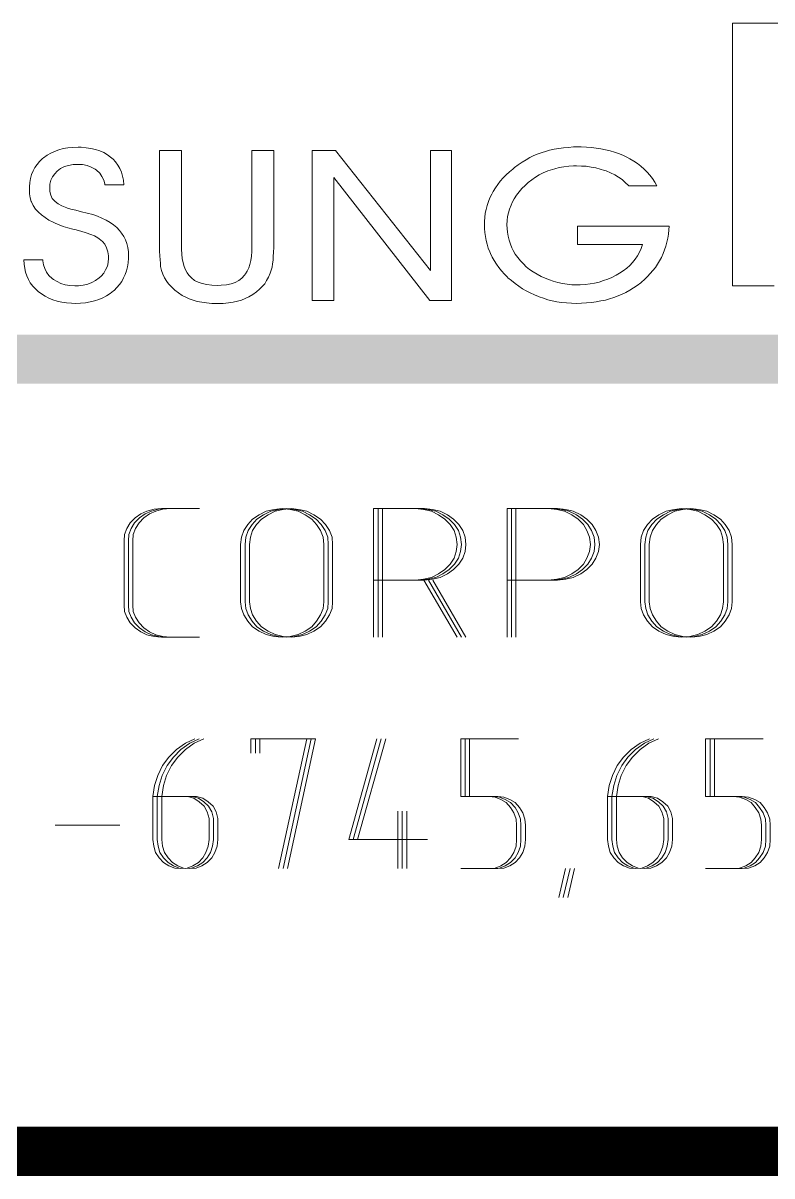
# Model space of a CAD drawing. Header units: millimetres. Extents: x 83956 to 461956, y 36707 to 125807.
# Drawn here: x 141556 to 142700, y 45388 to 47150 of the extents above; entities that cross this region are included whole.
import ezdxf

# ---------------------------------------------------------------- set-up
doc = ezdxf.new("R2010")
doc.units = ezdxf.units.MM
doc.header["$LTSCALE"] = 100
doc.header["$MEASUREMENT"] = 0
doc.layers.add('FORM', color=8, linetype='CONTINUOUS')

# ---------------------------------------------------------------- blocks, each defined once
blk = doc.blocks.new('PMC-mark')
at = {"layer": 'FORM', "lineweight": 0}
for p, q in [((5895.5, 2299.7), (5765.5, 2299.7)), ((5765.5, 2299.7), (5765.5, 1764.2)), ((5765.5, 1764.2), (5850, 1764.2)), ((4548.2, 1291.3), (4559.9, 1299.4)), ((4557.2, 1291.3), (4568.9, 1299.4)), ((4559.9, 1299.4), (4572.5, 1304.8)), ((4566.2, 1291.3), (4577.9, 1299.4)), ((4568.9, 1299.4), (4581.5, 1304.8)), ((4572.5, 1304.8), (4586.9, 1309.3)), ((4577.9, 1299.4), (4590.5, 1304.8)), ((4581.5, 1304.8), (4595.9, 1309.3)), ((4586.9, 1309.3), (4602.2, 1310.2)), ((4590.5, 1304.8), (4604.9, 1309.3)), ((4595.9, 1309.3), (4611.2, 1310.2)), ((4661.6, 1310.2), (4602.2, 1310.2)), ((4604.9, 1309.3), (4620.2, 1310.2)), ((4670.6, 1310.2), (4611.2, 1310.2)), ((4679.6, 1310.2), (4620.2, 1310.2)), ((4787.6, 1288.6), (4801.1, 1297.6)), ((4796.6, 1288.6), (4810.1, 1297.6)), ((4801.1, 1297.6), (4815.5, 1304.8)), ((4805.6, 1288.6), (4819.1, 1297.6)), ((4810.1, 1297.6), (4824.5, 1304.8)), ((4815.5, 1304.8), (4831.7, 1308.4)), ((4819.1, 1297.6), (4833.5, 1304.8)), ((4824.5, 1304.8), (4840.7, 1308.4)), ((4831.7, 1308.4), (4847.9, 1310.2)), ((4833.5, 1304.8), (4849.7, 1308.4)), ((4840.7, 1308.4), (4856.9, 1310.2)), ((4847.9, 1310.2), (4864.1, 1308.4)), ((4849.7, 1308.4), (4865.9, 1310.2)), ((4856.9, 1310.2), (4873.1, 1308.4)), ((4864.1, 1308.4), (4880.3, 1304.8)), ((4865.9, 1310.2), (4882.1, 1308.4)), ((4873.1, 1308.4), (4889.3, 1304.8)), ((4880.3, 1304.8), (4894.7, 1297.6)), ((4882.1, 1308.4), (4898.3, 1304.8)), ((4889.3, 1304.8), (4903.7, 1297.6)), ((4894.7, 1297.6), (4908.2, 1288.6)), ((4898.3, 1304.8), (4912.7, 1297.6)), ((4903.7, 1297.6), (4917.2, 1288.6)), ((4912.7, 1297.6), (4926.2, 1288.6)), ((5119.7, 1310.2), (5034.2, 1310.2)), ((5034.2, 1310.2), (5034.2, 1048.3)), ((5128.7, 1310.2), (5043.2, 1310.2)), ((5043.2, 1310.2), (5043.2, 1048.3)), ((5137.7, 1310.2), (5052.2, 1310.2)), ((5052.2, 1310.2), (5052.2, 1048.3)), ((5119.7, 1310.2), (5135.9, 1308.4)), ((5128.7, 1310.2), (5144.9, 1308.4)), ((5135.9, 1308.4), (5152.1, 1304.8)), ((5137.7, 1310.2), (5153.9, 1308.4)), ((5144.9, 1308.4), (5161.1, 1304.8)), ((5152.1, 1304.8), (5166.5, 1297.6)), ((5153.9, 1308.4), (5170.1, 1304.8)), ((5161.1, 1304.8), (5175.5, 1297.6)), ((5166.5, 1297.6), (5179.1, 1288.6)), ((5170.1, 1304.8), (5184.5, 1297.6)), ((5175.5, 1297.6), (5188.1, 1288.6)), ((5184.5, 1297.6), (5197.1, 1288.6)), ((5390.6, 1310.2), (5306, 1310.2)), ((5306, 1310.2), (5306, 1048.3)), ((5399.6, 1310.2), (5315, 1310.2)), ((5315, 1310.2), (5315, 1048.3)), ((5408.6, 1310.2), (5324, 1310.2)), ((5324, 1310.2), (5324, 1048.3)), ((5390.6, 1310.2), (5407.7, 1308.4)), ((5399.6, 1310.2), (5416.7, 1308.4)), ((5407.7, 1308.4), (5423, 1304.8)), ((5408.6, 1310.2), (5425.7, 1308.4)), ((5416.7, 1308.4), (5432, 1304.8)), ((5423, 1304.8), (5438.3, 1297.6)), ((5425.7, 1308.4), (5441, 1304.8)), ((5432, 1304.8), (5447.3, 1297.6)), ((5438.3, 1297.6), (5450.9, 1288.6)), ((5441, 1304.8), (5456.3, 1297.6)), ((5447.3, 1297.6), (5459.9, 1288.6)), ((5456.3, 1297.6), (5468.9, 1288.6)), ((5602.1, 1288.6), (5615.6, 1297.6)), ((5611.1, 1288.6), (5624.6, 1297.6)), ((5615.6, 1297.6), (5630, 1304.8)), ((5620.1, 1288.6), (5633.6, 1297.6)), ((5624.6, 1297.6), (5639, 1304.8)), ((5630, 1304.8), (5646.2, 1308.4)), ((5633.6, 1297.6), (5648, 1304.8)), ((5639, 1304.8), (5655.2, 1308.4)), ((5646.2, 1308.4), (5662.4, 1310.2)), ((5648, 1304.8), (5664.2, 1308.4)), ((5655.2, 1308.4), (5671.4, 1310.2)), ((5662.4, 1310.2), (5678.6, 1308.4)), ((5664.2, 1308.4), (5680.4, 1310.2)), ((5671.4, 1310.2), (5687.6, 1308.4)), ((5678.6, 1308.4), (5694.8, 1304.8)), ((5680.4, 1310.2), (5696.6, 1308.4)), ((5687.6, 1308.4), (5703.8, 1304.8)), ((5694.8, 1304.8), (5709.2, 1297.6)), ((5696.6, 1308.4), (5712.8, 1304.8)), ((5703.8, 1304.8), (5718.2, 1297.6)), ((5709.2, 1297.6), (5722.7, 1288.6)), ((5712.8, 1304.8), (5727.2, 1297.6)), ((5718.2, 1297.6), (5731.7, 1288.6)), ((5727.2, 1297.6), (5740.7, 1288.6)), ((4526.6, 1257.1), (4531.1, 1269.7)), ((4531.1, 1269.7), (4538.3, 1281.4)), ((4535.6, 1257.1), (4540.1, 1269.7)), ((4538.3, 1281.4), (4548.2, 1291.3)), ((4540.1, 1269.7), (4547.3, 1281.4)), ((4544.6, 1257.1), (4549.1, 1269.7)), ((4547.3, 1281.4), (4557.2, 1291.3)), ((4549.1, 1269.7), (4556.3, 1281.4)), ((4556.3, 1281.4), (4566.2, 1291.3)), ((4769.6, 1265.2), (4777.7, 1277.8)), ((4777.7, 1277.8), (4787.6, 1288.6)), ((4778.6, 1265.2), (4786.7, 1277.8)), ((4786.7, 1277.8), (4796.6, 1288.6)), ((4787.6, 1265.2), (4795.7, 1277.8)), ((4795.7, 1277.8), (4805.6, 1288.6)), ((4908.2, 1288.6), (4918.1, 1277.8)), ((4917.2, 1288.6), (4927.1, 1277.8)), ((4918.1, 1277.8), (4926.2, 1265.2)), ((4926.2, 1288.6), (4936.1, 1277.8)), ((4927.1, 1277.8), (4935.2, 1265.2)), ((4936.1, 1277.8), (4944.2, 1265.2)), ((5179.1, 1288.6), (5189.9, 1277.8)), ((5188.1, 1288.6), (5198.9, 1277.8)), ((5189.9, 1277.8), (5198, 1265.2)), ((5197.1, 1288.6), (5207.9, 1277.8)), ((5198.9, 1277.8), (5207, 1265.2)), ((5207.9, 1277.8), (5216, 1265.2)), ((5450.9, 1288.6), (5461.7, 1277.8)), ((5459.9, 1288.6), (5470.7, 1277.8)), ((5461.7, 1277.8), (5468.9, 1265.2)), ((5468.9, 1288.6), (5479.7, 1277.8)), ((5470.7, 1277.8), (5477.9, 1265.2)), ((5479.7, 1277.8), (5486.9, 1265.2)), ((5584.1, 1265.2), (5592.2, 1277.8)), ((5592.2, 1277.8), (5602.1, 1288.6)), ((5593.1, 1265.2), (5601.2, 1277.8)), ((5601.2, 1277.8), (5611.1, 1288.6)), ((5602.1, 1265.2), (5610.2, 1277.8)), ((5610.2, 1277.8), (5620.1, 1288.6)), ((5722.7, 1288.6), (5732.6, 1277.8)), ((5731.7, 1288.6), (5741.6, 1277.8)), ((5732.6, 1277.8), (5740.7, 1265.2)), ((5740.7, 1288.6), (5750.6, 1277.8)), ((5741.6, 1277.8), (5749.7, 1265.2)), ((5750.6, 1277.8), (5758.7, 1265.2)), ((4525.7, 1244.5), (4526.6, 1257.1)), ((4534.7, 1244.5), (4535.6, 1257.1)), ((4543.7, 1244.5), (4544.6, 1257.1)), ((4763.3, 1237.3), (4765.1, 1251.7)), ((4765.1, 1251.7), (4769.6, 1265.2)), ((4772.3, 1237.3), (4774.1, 1251.7)), ((4774.1, 1251.7), (4778.6, 1265.2)), ((4781.3, 1237.3), (4783.1, 1251.7)), ((4783.1, 1251.7), (4787.6, 1265.2)), ((4926.2, 1265.2), (4931.6, 1251.7)), ((4931.6, 1251.7), (4932.5, 1237.3)), ((4935.2, 1265.2), (4940.6, 1251.7)), ((4940.6, 1251.7), (4941.5, 1237.3)), ((4944.2, 1265.2), (4949.6, 1251.7)), ((4949.6, 1251.7), (4950.5, 1237.3)), ((5198, 1265.2), (5202.5, 1251.7)), ((5202.5, 1251.7), (5204.3, 1237.3)), ((5207, 1265.2), (5211.5, 1251.7)), ((5211.5, 1251.7), (5213.3, 1237.3)), ((5216, 1265.2), (5220.5, 1251.7)), ((5220.5, 1251.7), (5222.3, 1237.3)), ((5468.9, 1265.2), (5474.3, 1251.7)), ((5474.3, 1251.7), (5476.1, 1237.3)), ((5477.9, 1265.2), (5483.3, 1251.7)), ((5483.3, 1251.7), (5485.1, 1237.3)), ((5486.9, 1265.2), (5492.3, 1251.7)), ((5492.3, 1251.7), (5494.1, 1237.3)), ((5577.8, 1237.3), (5579.6, 1251.7)), ((5579.6, 1251.7), (5584.1, 1265.2)), ((5586.8, 1237.3), (5588.6, 1251.7)), ((5588.6, 1251.7), (5593.1, 1265.2)), ((5595.8, 1237.3), (5597.6, 1251.7)), ((5597.6, 1251.7), (5602.1, 1265.2)), ((5740.7, 1265.2), (5745.2, 1251.7)), ((5745.2, 1251.7), (5747, 1237.3)), ((5749.7, 1265.2), (5754.2, 1251.7)), ((5754.2, 1251.7), (5756, 1237.3)), ((5758.7, 1265.2), (5763.2, 1251.7)), ((5763.2, 1251.7), (5765, 1237.3)), ((4525.7, 1244.5), (4525.7, 1113.1)), ((4534.7, 1244.5), (4534.7, 1113.1)), ((4543.7, 1244.5), (4543.7, 1113.1)), ((4763.3, 1237.3), (4763.3, 1120.3)), ((4772.3, 1237.3), (4772.3, 1120.3)), ((4781.3, 1237.3), (4781.3, 1120.3)), ((4932.5, 1120.3), (4932.5, 1237.3)), ((4941.5, 1120.3), (4941.5, 1237.3)), ((4950.5, 1120.3), (4950.5, 1237.3)), ((5202.5, 1222.9), (5198, 1209.4)), ((5204.3, 1237.3), (5202.5, 1222.9)), ((5211.5, 1222.9), (5207, 1209.4)), ((5213.3, 1237.3), (5211.5, 1222.9)), ((5220.5, 1222.9), (5216, 1209.4)), ((5222.3, 1237.3), (5220.5, 1222.9)), ((5474.3, 1222.9), (5468.9, 1209.4)), ((5476.1, 1237.3), (5474.3, 1222.9)), ((5483.3, 1222.9), (5477.9, 1209.4)), ((5485.1, 1237.3), (5483.3, 1222.9)), ((5492.3, 1222.9), (5486.9, 1209.4)), ((5494.1, 1237.3), (5492.3, 1222.9)), ((5577.8, 1237.3), (5577.8, 1120.3)), ((5586.8, 1237.3), (5586.8, 1120.3)), ((5595.8, 1237.3), (5595.8, 1120.3)), ((5747, 1120.3), (5747, 1237.3)), ((5756, 1120.3), (5756, 1237.3)), ((5765, 1120.3), (5765, 1237.3)), ((5198, 1209.4), (5189.9, 1196.8)), ((5207, 1209.4), (5198.9, 1196.8)), ((5216, 1209.4), (5207.9, 1196.8)), ((5468.9, 1209.4), (5461.7, 1196.8)), ((5477.9, 1209.4), (5470.7, 1196.8)), ((5486.9, 1209.4), (5479.7, 1196.8)), ((5166.5, 1177), (5152.1, 1169.8)), ((5175.5, 1177), (5161.1, 1169.8)), ((5179.1, 1186), (5166.5, 1177)), ((5184.5, 1177), (5170.1, 1169.8)), ((5188.1, 1186), (5175.5, 1177)), ((5189.9, 1196.8), (5179.1, 1186)), ((5197.1, 1186), (5184.5, 1177)), ((5198.9, 1196.8), (5188.1, 1186)), ((5207.9, 1196.8), (5197.1, 1186)), ((5438.3, 1177), (5423, 1169.8)), ((5447.3, 1177), (5432, 1169.8)), ((5450.9, 1186), (5438.3, 1177)), ((5456.3, 1177), (5441, 1169.8)), ((5459.9, 1186), (5447.3, 1177)), ((5461.7, 1196.8), (5450.9, 1186)), ((5468.9, 1186), (5456.3, 1177)), ((5470.7, 1196.8), (5459.9, 1186)), ((5479.7, 1196.8), (5468.9, 1186)), ((5034.2, 1164.4), (5119.7, 1164.4)), ((5043.2, 1164.4), (5128.7, 1164.4)), ((5052.2, 1164.4), (5137.7, 1164.4)), ((5119.7, 1164.4), (5135.9, 1166.2)), ((5128.7, 1164.4), (5144.9, 1166.2)), ((5152.1, 1169.8), (5135.9, 1166.2)), ((5204.3, 1048.3), (5136.8, 1164.4)), ((5137.7, 1164.4), (5153.9, 1166.2)), ((5161.1, 1169.8), (5144.9, 1166.2)), ((5213.3, 1048.3), (5145.8, 1164.4)), ((5170.1, 1169.8), (5153.9, 1166.2)), ((5222.3, 1048.3), (5154.8, 1164.4)), ((5306, 1164.4), (5390.6, 1164.4)), ((5315, 1164.4), (5399.6, 1164.4)), ((5324, 1164.4), (5408.6, 1164.4)), ((5390.6, 1164.4), (5407.7, 1166.2)), ((5399.6, 1164.4), (5416.7, 1166.2)), ((5423, 1169.8), (5407.7, 1166.2)), ((5408.6, 1164.4), (5425.7, 1166.2)), ((5432, 1169.8), (5416.7, 1166.2)), ((5441, 1169.8), (5425.7, 1166.2)), ((4526.6, 1100.5), (4525.7, 1113.1)), ((4535.6, 1100.5), (4534.7, 1113.1)), ((4544.6, 1100.5), (4543.7, 1113.1)), ((4765.1, 1106.8), (4763.3, 1120.3)), ((4769.6, 1093.3), (4765.1, 1106.8)), ((4774.1, 1106.8), (4772.3, 1120.3)), ((4778.6, 1093.3), (4774.1, 1106.8)), ((4783.1, 1106.8), (4781.3, 1120.3)), ((4787.6, 1093.3), (4783.1, 1106.8)), ((4931.6, 1106.8), (4926.2, 1093.3)), ((4932.5, 1120.3), (4931.6, 1106.8)), ((4940.6, 1106.8), (4935.2, 1093.3)), ((4941.5, 1120.3), (4940.6, 1106.8)), ((4949.6, 1106.8), (4944.2, 1093.3)), ((4950.5, 1120.3), (4949.6, 1106.8)), ((5579.6, 1106.8), (5577.8, 1120.3)), ((5584.1, 1093.3), (5579.6, 1106.8)), ((5588.6, 1106.8), (5586.8, 1120.3)), ((5593.1, 1093.3), (5588.6, 1106.8)), ((5597.6, 1106.8), (5595.8, 1120.3)), ((5602.1, 1093.3), (5597.6, 1106.8)), ((5745.2, 1106.8), (5740.7, 1093.3)), ((5747, 1120.3), (5745.2, 1106.8)), ((5754.2, 1106.8), (5749.7, 1093.3)), ((5756, 1120.3), (5754.2, 1106.8)), ((5763.2, 1106.8), (5758.7, 1093.3)), ((5765, 1120.3), (5763.2, 1106.8)), ((4531.1, 1088.8), (4526.6, 1100.5)), ((4538.3, 1077.1), (4531.1, 1088.8)), ((4540.1, 1088.8), (4535.6, 1100.5)), ((4547.3, 1077.1), (4540.1, 1088.8)), ((4549.1, 1088.8), (4544.6, 1100.5)), ((4556.3, 1077.1), (4549.1, 1088.8)), ((4777.7, 1080.7), (4769.6, 1093.3)), ((4786.7, 1080.7), (4778.6, 1093.3)), ((4795.7, 1080.7), (4787.6, 1093.3)), ((4926.2, 1093.3), (4918.1, 1080.7)), ((4935.2, 1093.3), (4927.1, 1080.7)), ((4944.2, 1093.3), (4936.1, 1080.7)), ((5592.2, 1080.7), (5584.1, 1093.3)), ((5601.2, 1080.7), (5593.1, 1093.3)), ((5610.2, 1080.7), (5602.1, 1093.3)), ((5740.7, 1093.3), (5732.6, 1080.7)), ((5749.7, 1093.3), (5741.6, 1080.7)), ((5758.7, 1093.3), (5750.6, 1080.7)), ((4548.2, 1067.2), (4538.3, 1077.1)), ((4557.2, 1067.2), (4547.3, 1077.1)), ((4559.9, 1059.1), (4548.2, 1067.2)), ((4566.2, 1067.2), (4556.3, 1077.1)), ((4568.9, 1059.1), (4557.2, 1067.2)), ((4572.5, 1052.8), (4559.9, 1059.1)), ((4577.9, 1059.1), (4566.2, 1067.2)), ((4581.5, 1052.8), (4568.9, 1059.1)), ((4590.5, 1052.8), (4577.9, 1059.1)), ((4787.6, 1069), (4777.7, 1080.7)), ((4796.6, 1069), (4786.7, 1080.7)), ((4801.1, 1060), (4787.6, 1069)), ((4805.6, 1069), (4795.7, 1080.7)), ((4810.1, 1060), (4796.6, 1069)), ((4815.5, 1053.7), (4801.1, 1060)), ((4819.1, 1060), (4805.6, 1069)), ((4824.5, 1053.7), (4810.1, 1060)), ((4833.5, 1053.7), (4819.1, 1060)), ((4894.7, 1060), (4880.3, 1053.7)), ((4903.7, 1060), (4889.3, 1053.7)), ((4908.2, 1069), (4894.7, 1060)), ((4912.7, 1060), (4898.3, 1053.7)), ((4917.2, 1069), (4903.7, 1060)), ((4918.1, 1080.7), (4908.2, 1069)), ((4926.2, 1069), (4912.7, 1060)), ((4927.1, 1080.7), (4917.2, 1069)), ((4936.1, 1080.7), (4926.2, 1069)), ((5602.1, 1069), (5592.2, 1080.7)), ((5611.1, 1069), (5601.2, 1080.7)), ((5615.6, 1060), (5602.1, 1069)), ((5620.1, 1069), (5610.2, 1080.7)), ((5624.6, 1060), (5611.1, 1069)), ((5630, 1053.7), (5615.6, 1060)), ((5633.6, 1060), (5620.1, 1069)), ((5639, 1053.7), (5624.6, 1060)), ((5648, 1053.7), (5633.6, 1060)), ((5709.2, 1060), (5694.8, 1053.7)), ((5718.2, 1060), (5703.8, 1053.7)), ((5722.7, 1069), (5709.2, 1060)), ((5727.2, 1060), (5712.8, 1053.7)), ((5731.7, 1069), (5718.2, 1060)), ((5732.6, 1080.7), (5722.7, 1069)), ((5740.7, 1069), (5727.2, 1060)), ((5741.6, 1080.7), (5731.7, 1069)), ((5750.6, 1080.7), (5740.7, 1069)), ((4586.9, 1049.2), (4572.5, 1052.8)), ((4595.9, 1049.2), (4581.5, 1052.8)), ((4586.9, 1049.2), (4602.2, 1048.3)), ((4604.9, 1049.2), (4590.5, 1052.8)), ((4595.9, 1049.2), (4611.2, 1048.3)), ((4602.2, 1048.3), (4661.6, 1048.3)), ((4604.9, 1049.2), (4620.2, 1048.3)), ((4611.2, 1048.3), (4670.6, 1048.3)), ((4620.2, 1048.3), (4679.6, 1048.3)), ((4831.7, 1049.2), (4815.5, 1053.7)), ((4840.7, 1049.2), (4824.5, 1053.7)), ((4847.9, 1048.3), (4831.7, 1049.2)), ((4849.7, 1049.2), (4833.5, 1053.7)), ((4856.9, 1048.3), (4840.7, 1049.2)), ((4864.1, 1049.2), (4847.9, 1048.3)), ((4865.9, 1048.3), (4849.7, 1049.2)), ((4873.1, 1049.2), (4856.9, 1048.3)), ((4880.3, 1053.7), (4864.1, 1049.2)), ((4882.1, 1049.2), (4865.9, 1048.3)), ((4889.3, 1053.7), (4873.1, 1049.2)), ((4898.3, 1053.7), (4882.1, 1049.2)), ((5646.2, 1049.2), (5630, 1053.7)), ((5655.2, 1049.2), (5639, 1053.7)), ((5662.4, 1048.3), (5646.2, 1049.2)), ((5664.2, 1049.2), (5648, 1053.7)), ((5671.4, 1048.3), (5655.2, 1049.2)), ((5678.6, 1049.2), (5662.4, 1048.3)), ((5680.4, 1048.3), (5664.2, 1049.2)), ((5687.6, 1049.2), (5671.4, 1048.3)), ((5694.8, 1053.7), (5678.6, 1049.2)), ((5696.6, 1049.2), (5680.4, 1048.3)), ((5703.8, 1053.7), (5687.6, 1049.2)), ((5712.8, 1053.7), (5696.6, 1049.2)), ((4632.5, 819.1), (4650.7, 831.8)), ((4641.6, 819.1), (4659.8, 831.8)), ((4650.7, 831.8), (4669.8, 840.9)), ((4650.7, 819.1), (4668.9, 831.8)), ((4659.8, 831.8), (4678.9, 840.9)), ((4668.9, 831.8), (4688, 840.9)), ((4784.3, 840.9), (4898, 840.9)), ((4784.3, 811.8), (4784.3, 840.9)), ((4793.4, 840.9), (4907, 840.9)), ((4793.4, 811.8), (4793.4, 840.9)), ((4802.5, 840.9), (4916.1, 840.9)), ((4802.5, 811.8), (4802.5, 840.9)), ((4898, 840.9), (4840.7, 576.4)), ((4907, 840.9), (4849.8, 576.4)), ((4916.1, 840.9), (4858.9, 576.4)), ((4983.4, 635.5), (5040.7, 840.9)), ((4992.5, 635.5), (5049.8, 840.9)), ((5001.6, 635.5), (5058.9, 840.9)), ((5311.6, 840.9), (5211.6, 840.9)), ((5211.6, 840.9), (5211.6, 723.6)), ((5320.6, 840.9), (5220.7, 840.9)), ((5220.7, 840.9), (5220.7, 723.6)), ((5329.7, 840.9), (5229.7, 840.9)), ((5229.7, 840.9), (5229.7, 723.6)), ((5558.8, 819.1), (5577, 831.8)), ((5567.9, 819.1), (5586.1, 831.8)), ((5577, 831.8), (5596.1, 840.9)), ((5577, 819.1), (5595.2, 831.8)), ((5586.1, 831.8), (5605.2, 840.9)), ((5595.2, 831.8), (5614.3, 840.9)), ((5809.7, 840.9), (5710.6, 840.9)), ((5710.6, 840.9), (5710.6, 723.6)), ((5818.8, 840.9), (5719.7, 840.9)), ((5719.7, 840.9), (5719.7, 723.6)), ((5827.9, 840.9), (5728.8, 840.9)), ((5728.8, 840.9), (5728.8, 723.6)), ((4604.4, 786.4), (4617.1, 803.6)), ((4613.4, 786.4), (4626.2, 803.6)), ((4617.1, 803.6), (4632.5, 819.1)), ((4622.5, 786.4), (4635.3, 803.6)), ((4626.2, 803.6), (4641.6, 819.1)), ((4635.3, 803.6), (4650.7, 819.1)), ((5530.6, 786.4), (5543.3, 803.6)), ((5539.7, 786.4), (5552.4, 803.6)), ((5543.3, 803.6), (5558.8, 819.1)), ((5548.8, 786.4), (5561.5, 803.6)), ((5552.4, 803.6), (5567.9, 819.1)), ((5561.5, 803.6), (5577, 819.1)), ((4594.4, 766.4), (4604.4, 786.4)), ((4603.4, 766.4), (4613.4, 786.4)), ((4612.5, 766.4), (4622.5, 786.4)), ((5520.6, 766.4), (5530.6, 786.4)), ((5529.7, 766.4), (5539.7, 786.4)), ((5538.8, 766.4), (5548.8, 786.4)), ((4588, 745.5), (4594.4, 766.4)), ((4597.1, 745.5), (4603.4, 766.4)), ((4606.2, 745.5), (4612.5, 766.4)), ((5514.3, 745.5), (5520.6, 766.4)), ((5523.4, 745.5), (5529.7, 766.4)), ((5532.4, 745.5), (5538.8, 766.4)), ((4584.4, 723.6), (4588, 745.5)), ((4593.4, 723.6), (4597.1, 745.5)), ((4602.5, 723.6), (4606.2, 745.5)), ((5510.6, 723.6), (5514.3, 745.5)), ((5519.7, 723.6), (5523.4, 745.5)), ((5528.8, 723.6), (5532.4, 745.5)), ((4584.4, 723.6), (4641.6, 723.6)), ((4584.4, 635.5), (4584.4, 723.6)), ((4593.4, 723.6), (4650.7, 723.6)), ((4593.4, 635.5), (4593.4, 723.6)), ((4602.5, 723.6), (4659.8, 723.6)), ((4602.5, 635.5), (4602.5, 723.6)), ((4641.6, 723.6), (4655.3, 723.6)), ((4650.7, 723.6), (4664.3, 723.6)), ((4655.3, 723.6), (4668, 720)), ((4659.8, 723.6), (4673.4, 723.6)), ((4664.3, 723.6), (4677.1, 720)), ((4668, 720), (4678.9, 712.7)), ((4673.4, 723.6), (4686.2, 720)), ((4677.1, 720), (4688, 712.7)), ((4678.9, 712.7), (4688.9, 703.6)), ((4686.2, 720), (4697.1, 712.7)), ((4688, 712.7), (4698, 703.6)), ((4697.1, 712.7), (4707.1, 703.6)), ((5211.6, 723.6), (5268.8, 723.6)), ((5220.7, 723.6), (5277.9, 723.6)), ((5229.7, 723.6), (5287, 723.6)), ((5268.8, 723.6), (5281.6, 721.8)), ((5277.9, 723.6), (5290.6, 721.8)), ((5281.6, 721.8), (5293.4, 717.3)), ((5287, 723.6), (5299.7, 721.8)), ((5290.6, 721.8), (5302.5, 717.3)), ((5293.4, 717.3), (5304.3, 710.9)), ((5299.7, 721.8), (5311.6, 717.3)), ((5302.5, 717.3), (5313.4, 710.9)), ((5304.3, 710.9), (5313.4, 700.9)), ((5311.6, 717.3), (5322.5, 710.9)), ((5313.4, 710.9), (5322.5, 700.9)), ((5322.5, 710.9), (5331.6, 700.9)), ((5510.6, 723.6), (5567.9, 723.6)), ((5510.6, 635.5), (5510.6, 723.6)), ((5519.7, 723.6), (5577, 723.6)), ((5519.7, 635.5), (5519.7, 723.6)), ((5528.8, 723.6), (5586.1, 723.6)), ((5528.8, 635.5), (5528.8, 723.6)), ((5567.9, 723.6), (5581.5, 723.6)), ((5577, 723.6), (5590.6, 723.6)), ((5581.5, 723.6), (5594.3, 720)), ((5586.1, 723.6), (5599.7, 723.6)), ((5590.6, 723.6), (5603.3, 720)), ((5594.3, 720), (5605.2, 712.7)), ((5599.7, 723.6), (5612.4, 720)), ((5603.3, 720), (5614.3, 712.7)), ((5605.2, 712.7), (5615.2, 703.6)), ((5612.4, 720), (5623.3, 712.7)), ((5614.3, 712.7), (5624.2, 703.6)), ((5623.3, 712.7), (5633.3, 703.6)), ((5710.6, 723.6), (5767, 723.6)), ((5719.7, 723.6), (5776.1, 723.6)), ((5728.8, 723.6), (5785.1, 723.6)), ((5767, 723.6), (5779.7, 721.8)), ((5776.1, 723.6), (5788.8, 721.8)), ((5779.7, 721.8), (5792.4, 717.3)), ((5785.1, 723.6), (5797.9, 721.8)), ((5788.8, 721.8), (5801.5, 717.3)), ((5792.4, 717.3), (5803.3, 710.9)), ((5797.9, 721.8), (5810.6, 717.3)), ((5801.5, 717.3), (5812.4, 710.9)), ((5803.3, 710.9), (5811.5, 700.9)), ((5810.6, 717.3), (5821.5, 710.9)), ((5812.4, 710.9), (5820.6, 700.9)), ((5821.5, 710.9), (5829.7, 700.9)), ((4688.9, 703.6), (4695.3, 691.8)), ((4695.3, 691.8), (4698.9, 678.2)), ((4698, 703.6), (4704.3, 691.8)), ((4704.3, 691.8), (4708, 678.2)), ((4707.1, 703.6), (4713.4, 691.8)), ((4713.4, 691.8), (4717.1, 678.2)), ((5083.4, 576.4), (5083.4, 693.7)), ((5092.5, 576.4), (5092.5, 693.7)), ((5101.6, 576.4), (5101.6, 693.7)), ((5313.4, 700.9), (5319.7, 690)), ((5319.7, 690), (5324.3, 677.3)), ((5322.5, 700.9), (5328.8, 690)), ((5328.8, 690), (5333.4, 677.3)), ((5331.6, 700.9), (5337.9, 690)), ((5337.9, 690), (5342.5, 677.3)), ((5615.2, 703.6), (5621.5, 691.8)), ((5621.5, 691.8), (5625.2, 678.2)), ((5624.2, 703.6), (5630.6, 691.8)), ((5630.6, 691.8), (5634.2, 678.2)), ((5633.3, 703.6), (5639.7, 691.8)), ((5639.7, 691.8), (5643.3, 678.2)), ((5811.5, 700.9), (5818.8, 690)), ((5818.8, 690), (5823.3, 677.3)), ((5820.6, 700.9), (5827.9, 690)), ((5827.9, 690), (5832.4, 677.3)), ((5829.7, 700.9), (5837, 690)), ((5837, 690), (5841.5, 677.3)), ((4498.9, 664.6), (4385.3, 664.6)), ((4508, 664.6), (4394.4, 664.6)), ((4517.1, 664.6), (4403.5, 664.6)), ((4698.9, 678.2), (4698.9, 664.6)), ((4698.9, 664.6), (4698.9, 635.5)), ((4708, 678.2), (4708, 664.6)), ((4708, 664.6), (4708, 635.5)), ((4717.1, 678.2), (4717.1, 664.6)), ((4717.1, 664.6), (4717.1, 635.5)), ((5324.3, 677.3), (5325.2, 664.6)), ((5325.2, 664.6), (5325.2, 635.5)), ((5333.4, 677.3), (5334.3, 664.6)), ((5334.3, 664.6), (5334.3, 635.5)), ((5342.5, 677.3), (5343.4, 664.6)), ((5343.4, 664.6), (5343.4, 635.5)), ((5625.2, 678.2), (5625.2, 664.6)), ((5625.2, 664.6), (5625.2, 635.5)), ((5634.2, 678.2), (5634.2, 664.6)), ((5634.2, 664.6), (5634.2, 635.5)), ((5643.3, 678.2), (5643.3, 664.6)), ((5643.3, 664.6), (5643.3, 635.5)), ((5823.3, 677.3), (5824.2, 664.6)), ((5824.2, 664.6), (5824.2, 635.5)), ((5832.4, 677.3), (5833.3, 664.6)), ((5833.3, 664.6), (5833.3, 635.5)), ((5841.5, 677.3), (5842.4, 664.6)), ((5842.4, 664.6), (5842.4, 635.5)), ((4586.2, 621.8), (4584.4, 635.5)), ((4595.3, 621.8), (4593.4, 635.5)), ((4604.4, 621.8), (4602.5, 635.5)), ((4698.9, 635.5), (4697.1, 621.8)), ((4708, 635.5), (4706.2, 621.8)), ((4717.1, 635.5), (4715.2, 621.8)), ((5126.1, 635.5), (4983.4, 635.5)), ((5135.2, 635.5), (4992.5, 635.5)), ((5144.3, 635.5), (5001.6, 635.5)), ((5325.2, 635.5), (5324.3, 621.8)), ((5334.3, 635.5), (5333.4, 621.8)), ((5343.4, 635.5), (5342.5, 621.8)), ((5512.4, 621.8), (5510.6, 635.5)), ((5521.5, 621.8), (5519.7, 635.5)), ((5530.6, 621.8), (5528.8, 635.5)), ((5625.2, 635.5), (5623.3, 621.8)), ((5634.2, 635.5), (5632.4, 621.8)), ((5643.3, 635.5), (5641.5, 621.8)), ((5824.2, 635.5), (5823.3, 621.8)), ((5833.3, 635.5), (5832.4, 621.8)), ((5842.4, 635.5), (5841.5, 621.8)), ((4589.8, 609.1), (4586.2, 621.8)), ((4598.9, 609.1), (4595.3, 621.8)), ((4608, 609.1), (4604.4, 621.8)), ((4697.1, 621.8), (4692.5, 609.1)), ((4706.2, 621.8), (4701.6, 609.1)), ((4715.2, 621.8), (4710.7, 609.1)), ((5324.3, 621.8), (5319.7, 609.1)), ((5333.4, 621.8), (5328.8, 609.1)), ((5342.5, 621.8), (5337.9, 609.1)), ((5516.1, 609.1), (5512.4, 621.8)), ((5525.2, 609.1), (5521.5, 621.8)), ((5534.3, 609.1), (5530.6, 621.8)), ((5623.3, 621.8), (5618.8, 609.1)), ((5632.4, 621.8), (5627.9, 609.1)), ((5641.5, 621.8), (5637, 609.1)), ((5823.3, 621.8), (5818.8, 609.1)), ((5832.4, 621.8), (5827.9, 609.1)), ((5841.5, 621.8), (5837, 609.1)), ((4597.1, 598.2), (4589.8, 609.1)), ((4606.2, 589.1), (4597.1, 598.2)), ((4606.2, 598.2), (4598.9, 609.1)), ((4615.3, 589.1), (4606.2, 598.2)), ((4617.1, 581.8), (4606.2, 589.1)), ((4615.3, 598.2), (4608, 609.1)), ((4624.3, 589.1), (4615.3, 598.2)), ((4626.2, 581.8), (4615.3, 589.1)), ((4635.3, 581.8), (4624.3, 589.1)), ((4677.1, 589.1), (4666.2, 581.8)), ((4686.2, 589.1), (4675.3, 581.8)), ((4686.2, 598.2), (4677.1, 589.1)), ((4695.3, 589.1), (4684.3, 581.8)), ((4692.5, 609.1), (4686.2, 598.2)), ((4695.3, 598.2), (4686.2, 589.1)), ((4701.6, 609.1), (4695.3, 598.2)), ((4704.3, 598.2), (4695.3, 589.1)), ((4710.7, 609.1), (4704.3, 598.2)), ((5304.3, 589.1), (5293.4, 581.8)), ((5313.4, 589.1), (5302.5, 581.8)), ((5313.4, 598.2), (5304.3, 589.1)), ((5322.5, 589.1), (5311.6, 581.8)), ((5319.7, 609.1), (5313.4, 598.2)), ((5322.5, 598.2), (5313.4, 589.1)), ((5328.8, 609.1), (5322.5, 598.2)), ((5331.6, 598.2), (5322.5, 589.1)), ((5337.9, 609.1), (5331.6, 598.2)), ((5523.4, 598.2), (5516.1, 609.1)), ((5532.4, 589.1), (5523.4, 598.2)), ((5532.4, 598.2), (5525.2, 609.1)), ((5541.5, 589.1), (5532.4, 598.2)), ((5543.3, 581.8), (5532.4, 589.1)), ((5541.5, 598.2), (5534.3, 609.1)), ((5550.6, 589.1), (5541.5, 598.2)), ((5552.4, 581.8), (5541.5, 589.1)), ((5561.5, 581.8), (5550.6, 589.1)), ((5603.3, 589.1), (5592.4, 581.8)), ((5612.4, 589.1), (5601.5, 581.8)), ((5612.4, 598.2), (5603.3, 589.1)), ((5621.5, 589.1), (5610.6, 581.8)), ((5618.8, 609.1), (5612.4, 598.2)), ((5621.5, 598.2), (5612.4, 589.1)), ((5627.9, 609.1), (5621.5, 598.2)), ((5630.6, 598.2), (5621.5, 589.1)), ((5637, 609.1), (5630.6, 598.2)), ((5803.3, 589.1), (5792.4, 581.8)), ((5812.4, 589.1), (5801.5, 581.8)), ((5811.5, 598.2), (5803.3, 589.1)), ((5821.5, 589.1), (5810.6, 581.8)), ((5818.8, 609.1), (5811.5, 598.2)), ((5820.6, 598.2), (5812.4, 589.1)), ((5827.9, 609.1), (5820.6, 598.2)), ((5829.7, 598.2), (5821.5, 589.1)), ((5837, 609.1), (5829.7, 598.2)), ((4628.9, 577.3), (4617.1, 581.8)), ((4638, 577.3), (4626.2, 581.8)), ((4641.6, 576.4), (4628.9, 577.3)), ((4647.1, 577.3), (4635.3, 581.8)), ((4650.7, 576.4), (4638, 577.3)), ((4654.3, 577.3), (4641.6, 576.4)), ((4659.8, 576.4), (4647.1, 577.3)), ((4663.4, 577.3), (4650.7, 576.4)), ((4666.2, 581.8), (4654.3, 577.3)), ((4672.5, 577.3), (4659.8, 576.4)), ((4675.3, 581.8), (4663.4, 577.3)), ((4684.3, 581.8), (4672.5, 577.3)), ((5268.8, 576.4), (5211.6, 576.4)), ((5277.9, 576.4), (5220.7, 576.4)), ((5287, 576.4), (5229.7, 576.4)), ((5281.6, 577.3), (5268.8, 576.4)), ((5290.6, 577.3), (5277.9, 576.4)), ((5293.4, 581.8), (5281.6, 577.3)), ((5299.7, 577.3), (5287, 576.4)), ((5302.5, 581.8), (5290.6, 577.3)), ((5311.6, 581.8), (5299.7, 577.3)), ((5425.2, 576.4), (5411.5, 517.3)), ((5434.3, 576.4), (5420.6, 517.3)), ((5443.4, 576.4), (5429.7, 517.3)), ((5555.2, 577.3), (5543.3, 581.8)), ((5564.3, 577.3), (5552.4, 581.8)), ((5567.9, 576.4), (5555.2, 577.3)), ((5573.3, 577.3), (5561.5, 581.8)), ((5577, 576.4), (5564.3, 577.3)), ((5580.6, 577.3), (5567.9, 576.4)), ((5586.1, 576.4), (5573.3, 577.3)), ((5589.7, 577.3), (5577, 576.4)), ((5592.4, 581.8), (5580.6, 577.3)), ((5598.8, 577.3), (5586.1, 576.4)), ((5601.5, 581.8), (5589.7, 577.3)), ((5610.6, 581.8), (5598.8, 577.3)), ((5767, 576.4), (5710.6, 576.4)), ((5776.1, 576.4), (5719.7, 576.4)), ((5785.1, 576.4), (5728.8, 576.4)), ((5779.7, 577.3), (5767, 576.4)), ((5788.8, 577.3), (5776.1, 576.4)), ((5792.4, 581.8), (5779.7, 577.3)), ((5797.9, 577.3), (5785.1, 576.4)), ((5801.5, 581.8), (5788.8, 577.3)), ((5810.6, 581.8), (5797.9, 577.3))]:
    blk.add_line(p, q, dxfattribs=at)
at = {"layer": 'FORM', "color": 7, "lineweight": 0}
for p, q in [((4411.3, 2045.3), (4401.8, 2043.8)), ((4421.3, 2046.3), (4411.3, 2045.3)), ((4432.3, 2046.8), (4421.3, 2046.3)), ((4438.3, 2046.8), (4432.3, 2046.8)), ((4448.8, 2045.8), (4438.3, 2046.8)), ((4458.3, 2044.3), (4448.8, 2045.8)), ((5421.3, 2045.8), (5411.3, 2044.3)), ((5431.3, 2046.3), (5421.3, 2045.8)), ((5441.3, 2047.3), (5431.3, 2046.3)), ((5451.8, 2047.3), (5441.3, 2047.3)), ((5457.3, 2047.3), (5451.8, 2047.3)), ((5467.8, 2046.8), (5457.3, 2047.3)), ((5477.8, 2046.3), (5467.8, 2046.8)), ((5487.8, 2044.8), (5477.8, 2046.3)), ((5497.3, 2043.3), (5487.8, 2044.8)), ((4359.8, 2023.8), (4353.8, 2017.8)), ((4361.8, 2025.3), (4359.8, 2023.8)), ((4368.8, 2030.3), (4361.8, 2025.3)), ((4376.3, 2034.8), (4368.8, 2030.3)), ((4384.3, 2038.3), (4376.3, 2034.8)), ((4392.8, 2041.3), (4384.3, 2038.3)), ((4401.8, 2043.8), (4392.8, 2041.3)), ((4467.3, 2042.3), (4458.3, 2044.3)), ((4476.3, 2039.3), (4467.3, 2042.3)), ((4484.3, 2035.8), (4476.3, 2039.3)), ((4491.8, 2031.3), (4484.3, 2035.8)), ((4498.3, 2026.3), (4491.8, 2031.3)), ((4503.3, 2022.3), (4498.3, 2026.3)), ((4508.3, 2016.8), (4503.3, 2022.3)), ((4598.3, 2040.3), (4598.3, 1845.3)), ((4642.8, 2040.3), (4598.3, 2040.3)), ((4642.8, 1844.8), (4642.8, 2040.3)), ((4830.8, 2040.3), (4786.3, 2040.3)), ((4786.3, 2040.3), (4786.3, 1844.8)), ((4830.8, 1845.3), (4830.8, 2040.3)), ((4956.3, 2040.3), (4908.8, 2040.3)), ((4908.8, 2040.3), (4908.8, 1734.3)), ((5149.8, 1795.3), (4956.3, 2040.3)), ((5192.8, 2040.3), (5149.8, 2040.3)), ((5149.8, 2040.3), (5149.8, 1795.3)), ((5192.8, 1734.3), (5192.8, 2040.3)), ((5344.8, 2021.3), (5336.8, 2016.3)), ((5352.8, 2025.8), (5344.8, 2021.3)), ((5360.8, 2029.8), (5352.8, 2025.8)), ((5369.3, 2033.3), (5360.8, 2029.8)), ((5377.8, 2036.3), (5369.3, 2033.3)), ((5384.3, 2038.3), (5377.8, 2036.3)), ((5392.8, 2040.8), (5384.3, 2038.3)), ((5402.3, 2042.8), (5392.8, 2040.8)), ((5411.3, 2044.3), (5402.3, 2042.8)), ((5506.8, 2041.3), (5497.3, 2043.3)), ((5515.8, 2039.3), (5506.8, 2041.3)), ((5524.8, 2036.8), (5515.8, 2039.3)), ((5533.3, 2033.8), (5524.8, 2036.8)), ((5541.8, 2030.3), (5533.3, 2033.8)), ((5549.8, 2026.3), (5541.8, 2030.3)), ((5556.3, 2022.8), (5549.8, 2026.3)), ((5564.3, 2018.3), (5556.3, 2022.8)), ((4340.3, 1998.3), (4337.3, 1990.8)), ((4344.3, 2005.3), (4340.3, 1998.3)), ((4348.8, 2011.8), (4344.3, 2005.3)), ((4353.8, 2017.8), (4348.8, 2011.8)), ((4384.8, 1992.8), (4389.8, 1997.8)), ((4389.8, 1997.8), (4396.3, 2003.3)), ((4396.3, 2003.3), (4404.3, 2007.3)), ((4404.3, 2007.3), (4412.8, 2009.8)), ((4412.8, 2009.8), (4422.3, 2011.8)), ((4422.3, 2011.8), (4431.3, 2011.8)), ((4431.3, 2011.8), (4440.8, 2011.3)), ((4440.8, 2011.3), (4450.3, 2009.3)), ((4450.3, 2009.3), (4458.8, 2006.3)), ((4458.8, 2006.3), (4466.8, 2001.8)), ((4466.8, 2001.8), (4469.3, 1999.8)), ((4469.3, 1999.8), (4476.3, 1993.8)), ((4513.3, 2010.3), (4508.3, 2016.8)), ((4517.3, 2003.3), (4513.3, 2010.3)), ((4520.3, 1995.8), (4517.3, 2003.3)), ((5317.8, 2002.3), (5310.8, 1996.3)), ((5321.3, 2005.3), (5317.8, 2002.3)), ((5328.8, 2010.8), (5321.3, 2005.3)), ((5336.8, 2016.3), (5328.8, 2010.8)), ((5379.8, 1994.3), (5388.8, 1998.3)), ((5388.8, 1998.3), (5393.8, 1999.8)), ((5393.8, 1999.8), (5403.3, 2002.8)), ((5403.3, 2002.8), (5412.3, 2005.3)), ((5412.3, 2005.3), (5421.8, 2006.8)), ((5421.8, 2006.8), (5431.8, 2007.8)), ((5431.8, 2007.8), (5441.3, 2008.8)), ((5441.3, 2008.8), (5447.3, 2008.8)), ((5447.3, 2008.8), (5457.8, 2008.3)), ((5457.8, 2008.3), (5467.3, 2007.8)), ((5467.3, 2007.8), (5477.3, 2006.3)), ((5477.3, 2006.3), (5486.8, 2004.8)), ((5486.8, 2004.8), (5495.8, 2002.3)), ((5495.8, 2002.3), (5504.8, 1999.3)), ((5504.8, 1999.3), (5507.8, 1998.3)), ((5507.8, 1998.3), (5516.8, 1994.8)), ((5571.8, 2013.3), (5564.3, 2018.3)), ((5578.8, 2007.8), (5571.8, 2013.3)), ((5585.3, 2002.3), (5578.8, 2007.8)), ((5591.3, 1995.8), (5585.3, 2002.3)), ((4333.8, 1974.8), (4332.8, 1965.8)), ((4335.3, 1982.8), (4333.8, 1974.8)), ((4337.3, 1990.8), (4335.3, 1982.8)), ((4374.8, 1971.3), (4376.8, 1979.3)), ((4376.8, 1979.3), (4380.3, 1986.3)), ((4380.3, 1986.3), (4384.8, 1992.8)), ((4476.3, 1993.8), (4480.8, 1987.3)), ((4480.8, 1987.3), (4484.3, 1979.8)), ((4484.3, 1979.8), (4486.3, 1971.8)), ((4522.8, 1987.8), (4520.3, 1995.8)), ((4524.3, 1979.3), (4522.8, 1987.8)), ((4525.3, 1970.3), (4524.3, 1979.3)), ((4953.3, 1734.3), (4953.3, 1985.3)), ((4953.3, 1985.3), (5148.8, 1734.3)), ((5292.3, 1977.8), (5287.3, 1970.8)), ((5298.3, 1984.3), (5292.3, 1977.8)), ((5304.3, 1990.3), (5298.3, 1984.3)), ((5310.8, 1996.3), (5304.3, 1990.3)), ((5342.8, 1968.8), (5349.3, 1974.8)), ((5349.3, 1974.8), (5356.3, 1980.3)), ((5349.3, 1974.8), (5349.3, 1974.8)), ((5356.3, 1980.3), (5363.8, 1985.8)), ((5363.8, 1985.8), (5371.8, 1990.3)), ((5371.8, 1990.3), (5379.8, 1994.3)), ((5516.8, 1994.8), (5525.3, 1990.3)), ((5525.3, 1990.3), (5532.8, 1985.8)), ((5532.8, 1985.8), (5540.3, 1980.8)), ((5540.3, 1980.8), (5546.8, 1974.8)), ((5546.8, 1974.8), (5553.3, 1968.8)), ((5596.8, 1989.8), (5591.3, 1995.8)), ((5602.3, 1982.8), (5596.8, 1989.8)), ((5606.8, 1975.8), (5602.3, 1982.8)), ((5611.3, 1968.3), (5606.8, 1975.8)), ((4332.8, 1965.8), (4332.8, 1960.3)), ((4332.8, 1960.3), (4333.3, 1951.8)), ((4333.3, 1951.8), (4334.8, 1943.8)), ((4374.3, 1962.8), (4374.8, 1971.3)), ((4374.3, 1956.3), (4374.3, 1962.8)), ((4376.3, 1948.8), (4374.3, 1956.3)), ((4486.3, 1971.8), (4486.3, 1970.3)), ((4486.3, 1970.3), (4525.3, 1970.3)), ((5274.8, 1950.8), (5271.3, 1943.3)), ((5277.8, 1956.8), (5274.8, 1950.8)), ((5282.3, 1963.8), (5277.8, 1956.8)), ((5287.3, 1970.8), (5282.3, 1963.8)), ((5325.3, 1949.3), (5330.8, 1955.8)), ((5330.8, 1955.8), (5336.3, 1962.3)), ((5336.3, 1962.3), (5342.8, 1968.8)), ((5553.3, 1968.8), (5553.8, 1968.3)), ((5553.8, 1968.3), (5611.3, 1968.3)), ((4334.8, 1943.8), (4336.8, 1936.3)), ((4336.8, 1936.3), (4337.3, 1935.3)), ((4337.3, 1935.3), (4340.8, 1927.8)), ((4340.8, 1927.8), (4345.3, 1920.8)), ((4379.3, 1942.3), (4376.3, 1948.8)), ((4385.3, 1935.8), (4379.3, 1942.3)), ((4391.3, 1931.3), (4385.3, 1935.8)), ((4399.3, 1927.3), (4391.3, 1931.3)), ((4409.3, 1923.3), (4399.3, 1927.3)), ((5265.3, 1927.8), (5263.3, 1919.8)), ((5268.3, 1935.8), (5265.3, 1927.8)), ((5271.3, 1943.3), (5268.3, 1935.8)), ((5311.3, 1920.8), (5314.3, 1928.8)), ((5314.3, 1928.8), (5316.8, 1934.3)), ((5316.8, 1934.3), (5320.8, 1941.8)), ((5320.8, 1941.8), (5325.3, 1949.3)), ((4345.3, 1920.8), (4351.3, 1914.3)), ((4351.3, 1914.3), (4357.8, 1908.8)), ((4357.8, 1908.8), (4364.8, 1903.3)), ((4410.3, 1922.8), (4409.3, 1923.3)), ((4417.3, 1920.8), (4410.3, 1922.8)), ((4427.3, 1918.3), (4417.3, 1920.8)), ((4439.3, 1915.3), (4427.3, 1918.3)), ((4462.3, 1909.3), (4439.3, 1915.3)), ((4471.8, 1906.3), (4462.3, 1909.3)), ((4480.8, 1902.3), (4471.8, 1906.3)), ((5260.8, 1903.8), (5260.3, 1895.8)), ((5261.8, 1912.3), (5260.8, 1903.8)), ((5263.3, 1919.8), (5261.8, 1912.3)), ((5306.3, 1897.3), (5307.3, 1905.3)), ((5307.3, 1905.3), (5308.8, 1913.3)), ((5308.8, 1913.3), (5311.3, 1920.8)), ((4364.8, 1903.3), (4372.3, 1898.3)), ((4372.3, 1898.3), (4381.3, 1893.8)), ((4381.3, 1893.8), (4385.3, 1891.8)), ((4385.3, 1891.8), (4393.3, 1888.3)), ((4393.3, 1888.3), (4401.8, 1885.3)), ((4401.8, 1885.3), (4411.3, 1882.3)), ((4411.3, 1882.3), (4421.3, 1879.8)), ((4489.3, 1898.3), (4480.8, 1902.3)), ((4497.3, 1893.3), (4489.3, 1898.3)), ((4504.3, 1888.3), (4497.3, 1893.3)), ((4510.8, 1883.3), (4504.3, 1888.3)), ((4516.3, 1877.3), (4510.8, 1883.3)), ((5260.3, 1895.8), (5260.3, 1889.3)), ((5260.3, 1889.3), (5260.3, 1880.8)), ((5260.3, 1880.8), (5260.8, 1872.8)), ((5305.8, 1888.8), (5306.3, 1897.3)), ((5306.3, 1881.3), (5305.8, 1888.8)), ((5307.3, 1873.3), (5306.3, 1881.3)), ((5449.8, 1885.8), (5449.8, 1848.3)), ((5636.3, 1885.8), (5449.8, 1885.8)), ((5635.8, 1878.3), (5636.3, 1885.8)), ((4421.3, 1879.8), (4425.8, 1878.8)), ((4425.8, 1878.8), (4437.8, 1875.3)), ((4437.8, 1875.3), (4448.3, 1872.3)), ((4448.3, 1872.3), (4457.8, 1868.8)), ((4457.8, 1868.8), (4465.8, 1865.8)), ((4465.8, 1865.8), (4472.3, 1862.3)), ((4472.3, 1862.3), (4475.3, 1859.8)), ((4475.3, 1859.8), (4481.8, 1854.8)), ((4520.8, 1871.8), (4516.3, 1877.3)), ((4525.3, 1864.8), (4520.8, 1871.8)), ((4528.8, 1857.8), (4525.3, 1864.8)), ((4531.3, 1850.3), (4528.8, 1857.8)), ((5260.8, 1872.8), (5262.3, 1864.8)), ((5262.3, 1864.8), (5263.8, 1856.8)), ((5263.8, 1856.8), (5265.8, 1848.8)), ((5308.3, 1865.3), (5307.3, 1873.3)), ((5310.3, 1857.3), (5308.3, 1865.3)), ((5312.8, 1849.3), (5310.3, 1857.3)), ((5631.8, 1853.3), (5633.3, 1861.3)), ((5633.3, 1861.3), (5634.8, 1869.8)), ((5634.8, 1869.8), (5635.8, 1878.3)), ((4481.8, 1854.8), (4486.3, 1848.8)), ((4486.3, 1848.8), (4490.3, 1841.8)), ((4490.3, 1841.8), (4492.8, 1833.8)), ((4492.8, 1833.8), (4493.8, 1825.3)), ((4533.3, 1842.3), (4531.3, 1850.3)), ((4534.8, 1833.8), (4533.3, 1842.3)), ((4534.8, 1825.3), (4534.8, 1833.8)), ((4598.3, 1845.3), (4598.3, 1834.8)), ((4598.3, 1834.8), (4598.8, 1825.3)), ((4642.8, 1838.8), (4642.8, 1844.8)), ((4643.3, 1828.8), (4642.8, 1838.8)), ((4785.8, 1834.3), (4785.3, 1824.8)), ((4786.3, 1844.8), (4785.8, 1834.3)), ((4830.3, 1832.8), (4830.8, 1842.3)), ((4830.8, 1842.3), (4830.8, 1845.3)), ((5265.8, 1848.8), (5267.8, 1840.8)), ((5267.8, 1840.8), (5270.8, 1833.3)), ((5270.8, 1833.3), (5272.3, 1830.3)), ((5315.8, 1841.8), (5312.8, 1849.3)), ((5318.8, 1836.3), (5315.8, 1841.8)), ((5322.8, 1828.8), (5318.8, 1836.3)), ((5449.8, 1848.3), (5582.3, 1848.3)), ((5579.3, 1840.3), (5575.8, 1832.8)), ((5582.3, 1848.3), (5579.3, 1840.3)), ((5623.8, 1829.8), (5626.8, 1837.3)), ((5626.8, 1837.3), (5629.3, 1845.3)), ((5629.3, 1845.3), (5631.8, 1853.3)), ((4321.8, 1817.3), (4322.3, 1808.3)), ((4360.3, 1817.3), (4321.8, 1817.3)), ((4360.3, 1815.3), (4360.3, 1817.3)), ((4361.8, 1806.8), (4360.3, 1815.3)), ((4493.3, 1811.8), (4491.8, 1804.3)), ((4493.8, 1820.3), (4493.3, 1811.8)), ((4493.8, 1825.3), (4493.8, 1820.3)), ((4532.8, 1802.8), (4534.3, 1811.3)), ((4534.3, 1811.3), (4534.8, 1820.3)), ((4534.8, 1820.3), (4534.8, 1825.3)), ((4598.8, 1825.3), (4599.3, 1817.3)), ((4599.3, 1817.3), (4599.8, 1810.3)), ((4599.8, 1810.3), (4600.3, 1804.3)), ((4644.3, 1819.8), (4643.3, 1828.8)), ((4646.3, 1811.3), (4644.3, 1819.8)), ((4648.3, 1803.8), (4646.3, 1811.3)), ((4783.8, 1815.8), (4781.8, 1807.8)), ((4785.3, 1824.8), (4783.8, 1815.8)), ((4828.3, 1808.8), (4829.3, 1816.3)), ((4829.3, 1816.3), (4829.8, 1824.3)), ((4829.8, 1824.3), (4830.3, 1832.8)), ((5272.3, 1830.3), (5275.8, 1822.8)), ((5275.8, 1822.8), (5279.8, 1815.8)), ((5279.8, 1815.8), (5284.3, 1808.3)), ((5327.8, 1821.8), (5322.8, 1828.8)), ((5333.3, 1815.3), (5327.8, 1821.8)), ((5339.3, 1808.8), (5333.3, 1815.3)), ((5561.8, 1811.8), (5556.3, 1805.8)), ((5567.3, 1818.3), (5561.8, 1811.8)), ((5571.8, 1825.3), (5567.3, 1818.3)), ((5575.8, 1832.8), (5571.8, 1825.3)), ((5612.8, 1808.3), (5616.8, 1815.3)), ((5616.8, 1815.3), (5620.8, 1822.3)), ((5620.8, 1822.3), (5623.8, 1829.8)), ((4322.3, 1808.3), (4323.3, 1799.8)), ((4323.3, 1799.8), (4324.8, 1791.8)), ((4324.8, 1791.8), (4327.8, 1784.3)), ((4364.3, 1799.3), (4361.8, 1806.8)), ((4367.8, 1791.8), (4364.3, 1799.3)), ((4372.8, 1785.3), (4367.8, 1791.8)), ((4484.3, 1789.8), (4478.8, 1783.8)), ((4488.3, 1796.8), (4484.3, 1789.8)), ((4491.8, 1804.3), (4488.3, 1796.8)), ((4524.8, 1780.3), (4528.3, 1787.3)), ((4528.3, 1787.3), (4530.8, 1794.8)), ((4530.8, 1794.8), (4532.8, 1802.8)), ((4600.3, 1804.3), (4600.3, 1803.8)), ((4600.3, 1803.8), (4602.3, 1795.8)), ((4602.3, 1795.8), (4604.8, 1787.8)), ((4604.8, 1787.8), (4608.3, 1780.3)), ((4650.8, 1796.8), (4648.3, 1803.8)), ((4654.3, 1790.8), (4650.8, 1796.8)), ((4657.8, 1785.8), (4654.3, 1790.8)), ((4773.3, 1788.8), (4771.3, 1785.8)), ((4776.8, 1794.3), (4773.3, 1788.8)), ((4779.8, 1800.8), (4776.8, 1794.3)), ((4781.8, 1807.8), (4779.8, 1800.8)), ((4820.3, 1781.8), (4823.3, 1789.8)), ((4823.3, 1789.8), (4826.3, 1798.3)), ((4826.3, 1798.3), (4827.3, 1802.3)), ((4827.3, 1802.3), (4828.3, 1808.8)), ((5284.3, 1808.3), (5289.3, 1801.3)), ((5289.3, 1801.3), (5294.8, 1794.8)), ((5294.8, 1794.8), (5300.8, 1788.3)), ((5300.8, 1788.3), (5306.8, 1781.8)), ((5345.3, 1802.8), (5339.3, 1808.8)), ((5351.8, 1797.8), (5345.3, 1802.8)), ((5359.3, 1792.8), (5351.8, 1797.8)), ((5367.3, 1787.8), (5359.3, 1792.8)), ((5375.3, 1783.3), (5367.3, 1787.8)), ((5535.3, 1789.8), (5528.3, 1785.8)), ((5542.8, 1794.8), (5535.3, 1789.8)), ((5549.8, 1800.3), (5542.8, 1794.8)), ((5556.3, 1805.8), (5549.8, 1800.3)), ((5592.3, 1783.3), (5597.8, 1789.3)), ((5597.8, 1789.3), (5603.3, 1795.3)), ((5603.3, 1795.3), (5608.3, 1801.8)), ((5608.3, 1801.8), (5612.8, 1808.3)), ((4327.8, 1784.3), (4330.8, 1777.3)), ((4330.8, 1777.3), (4334.8, 1770.3)), ((4334.8, 1770.3), (4339.8, 1763.8)), ((4339.8, 1763.8), (4345.3, 1757.8)), ((4379.3, 1779.3), (4372.8, 1785.3)), ((4381.8, 1777.3), (4379.3, 1779.3)), ((4389.3, 1772.8), (4381.8, 1777.3)), ((4397.3, 1768.8), (4389.3, 1772.8)), ((4405.8, 1766.3), (4397.3, 1768.8)), ((4415.3, 1764.8), (4405.8, 1766.3)), ((4425.8, 1764.3), (4415.3, 1764.8)), ((4432.8, 1764.3), (4425.8, 1764.3)), ((4442.8, 1765.8), (4432.8, 1764.3)), ((4451.8, 1767.8), (4442.8, 1765.8)), ((4460.3, 1770.8), (4451.8, 1767.8)), ((4467.8, 1775.3), (4460.3, 1770.8)), ((4474.8, 1780.3), (4467.8, 1775.3)), ((4478.8, 1783.8), (4474.8, 1780.3)), ((4511.3, 1760.8), (4516.8, 1766.8)), ((4516.8, 1766.8), (4521.3, 1773.3)), ((4521.3, 1773.3), (4524.8, 1780.3)), ((4608.3, 1780.3), (4612.8, 1773.3)), ((4612.8, 1773.3), (4616.3, 1768.3)), ((4616.3, 1768.3), (4622.8, 1761.3)), ((4663.3, 1780.3), (4657.8, 1785.8)), ((4657.8, 1785.8), (4657.8, 1785.8)), ((4669.3, 1775.3), (4663.3, 1780.3)), ((4676.8, 1771.8), (4669.3, 1775.3)), ((4684.8, 1768.8), (4676.8, 1771.8)), ((4694.3, 1766.8), (4684.8, 1768.8)), ((4704.8, 1765.3), (4694.3, 1766.8)), ((4716.3, 1764.8), (4704.8, 1765.3)), ((4723.8, 1765.3), (4716.3, 1764.8)), ((4734.3, 1766.3), (4723.8, 1765.3)), ((4743.8, 1768.3), (4734.3, 1766.3)), ((4752.3, 1771.3), (4743.8, 1768.3)), ((4759.8, 1775.3), (4752.3, 1771.3)), ((4765.8, 1779.8), (4759.8, 1775.3)), ((4771.3, 1785.8), (4765.8, 1779.8)), ((4801.8, 1757.3), (4808.3, 1764.3)), ((4808.3, 1764.3), (4812.3, 1768.3)), ((4812.3, 1768.3), (4816.3, 1774.8)), ((4816.3, 1774.8), (4820.3, 1781.8)), ((5306.8, 1781.8), (5307.8, 1780.8)), ((5307.8, 1780.8), (5314.8, 1774.8)), ((5314.8, 1774.8), (5322.3, 1768.8)), ((5322.3, 1768.8), (5329.8, 1763.3)), ((5329.8, 1763.3), (5337.3, 1758.3)), ((5383.8, 1779.8), (5375.3, 1783.3)), ((5392.8, 1776.3), (5383.8, 1779.8)), ((5399.8, 1773.8), (5392.8, 1776.3)), ((5409.3, 1771.3), (5399.8, 1773.8)), ((5418.8, 1768.8), (5409.3, 1771.3)), ((5428.3, 1767.3), (5418.8, 1768.8)), ((5437.8, 1766.3), (5428.3, 1767.3)), ((5447.3, 1766.3), (5437.8, 1766.3)), ((5455.3, 1766.3), (5447.3, 1766.3)), ((5465.3, 1766.8), (5455.3, 1766.3)), ((5475.3, 1768.3), (5465.3, 1766.8)), ((5484.3, 1769.8), (5475.3, 1768.3)), ((5493.8, 1771.8), (5484.3, 1769.8)), ((5502.8, 1774.8), (5493.8, 1771.8)), ((5511.3, 1777.8), (5502.8, 1774.8)), ((5519.8, 1781.3), (5511.3, 1777.8)), ((5528.3, 1785.8), (5519.8, 1781.3)), ((5563.8, 1759.8), (5571.3, 1764.8)), ((5571.3, 1764.8), (5578.3, 1770.3)), ((5578.3, 1770.3), (5579.8, 1771.8)), ((5579.8, 1771.8), (5586.3, 1777.3)), ((5586.3, 1777.3), (5592.3, 1783.3)), ((4345.3, 1757.8), (4350.8, 1752.8)), ((4350.8, 1752.8), (4357.3, 1747.8)), ((4357.3, 1747.8), (4364.8, 1743.3)), ((4364.8, 1743.3), (4372.8, 1739.3)), ((4372.8, 1739.3), (4380.8, 1735.8)), ((4474.3, 1736.3), (4482.8, 1739.8)), ((4482.8, 1739.8), (4490.3, 1743.8)), ((4490.3, 1743.8), (4497.8, 1748.8)), ((4497.8, 1748.8), (4504.3, 1754.3)), ((4504.3, 1754.3), (4505.3, 1754.8)), ((4505.3, 1754.8), (4511.3, 1760.8)), ((4622.8, 1761.3), (4629.3, 1755.3)), ((4629.3, 1755.3), (4636.8, 1749.8)), ((4636.8, 1749.8), (4644.3, 1744.8)), ((4644.3, 1744.8), (4651.8, 1740.8)), ((4651.8, 1740.8), (4658.3, 1737.8)), ((4772.3, 1738.3), (4780.3, 1741.8)), ((4780.3, 1741.8), (4787.8, 1746.3)), ((4787.8, 1746.3), (4795.3, 1751.8)), ((4795.3, 1751.8), (4801.8, 1757.3)), ((5337.3, 1758.3), (5345.3, 1753.8)), ((5345.3, 1753.8), (5353.3, 1749.8)), ((5353.3, 1749.8), (5361.8, 1745.8)), ((5361.8, 1745.8), (5370.3, 1742.3)), ((5370.3, 1742.3), (5371.3, 1741.8)), ((5371.3, 1741.8), (5380.3, 1738.8)), ((5514.8, 1737.8), (5523.8, 1740.3)), ((5523.8, 1740.3), (5532.3, 1743.8)), ((5532.3, 1743.8), (5540.3, 1747.3)), ((5540.3, 1747.3), (5548.3, 1750.8)), ((5548.3, 1750.8), (5556.3, 1755.3)), ((5556.3, 1755.3), (5563.8, 1759.8)), ((4380.8, 1735.8), (4389.8, 1732.8)), ((4389.8, 1732.8), (4398.8, 1730.8)), ((4398.8, 1730.8), (4408.8, 1729.3)), ((4408.8, 1729.3), (4418.8, 1728.8)), ((4418.8, 1728.8), (4426.8, 1728.3)), ((4426.8, 1728.3), (4437.3, 1728.8)), ((4437.3, 1728.8), (4447.3, 1729.8)), ((4447.3, 1729.8), (4456.8, 1731.3)), ((4456.8, 1731.3), (4465.8, 1733.8)), ((4465.8, 1733.8), (4474.3, 1736.3)), ((4658.3, 1737.8), (4666.3, 1734.8)), ((4666.3, 1734.8), (4674.8, 1732.3)), ((4674.8, 1732.3), (4684.3, 1730.8)), ((4684.3, 1730.8), (4693.8, 1729.3)), ((4693.8, 1729.3), (4704.3, 1728.3)), ((4704.3, 1728.3), (4714.8, 1728.3)), ((4714.8, 1728.3), (4717.3, 1728.3)), ((4717.3, 1728.3), (4727.8, 1728.3)), ((4727.8, 1728.3), (4738.3, 1729.3)), ((4738.3, 1729.3), (4747.8, 1730.8)), ((4747.8, 1730.8), (4756.8, 1732.8)), ((4756.8, 1732.8), (4765.3, 1735.3)), ((4765.3, 1735.3), (4772.3, 1738.3)), ((4908.8, 1734.3), (4953.3, 1734.3)), ((5148.8, 1734.3), (5192.8, 1734.3)), ((5380.3, 1738.8), (5389.3, 1735.8)), ((5389.3, 1735.8), (5398.3, 1733.8)), ((5398.3, 1733.8), (5407.8, 1731.8)), ((5407.8, 1731.8), (5417.3, 1730.3)), ((5417.3, 1730.3), (5427.3, 1729.3)), ((5427.3, 1729.3), (5437.3, 1728.8)), ((5437.3, 1728.8), (5447.3, 1728.3)), ((5447.3, 1728.3), (5457.8, 1728.8)), ((5447.3, 1728.3), (5447.3, 1728.3)), ((5457.8, 1728.8), (5467.8, 1729.3)), ((5467.8, 1729.3), (5477.8, 1730.3)), ((5477.8, 1730.3), (5487.3, 1731.3)), ((5487.3, 1731.3), (5496.8, 1733.3)), ((5496.8, 1733.3), (5506.3, 1735.3)), ((5506.3, 1735.3), (5514.8, 1737.8))]:
    blk.add_line(p, q, dxfattribs=at)
at = {"layer": 'FORM', "color": 7}
blk.add_solid([(506.6, 1565), (506.6, 1665), (8348.9, 1565), (8348.9, 1665)], dxfattribs=at)
blk = doc.blocks.new('PMC-FORMV')
at = {"layer": 'FORM', "const_width": 50.1}
blk.add_lwpolyline([(36236.2, 5812.1), (40739.9, 5812.1)], dxfattribs=at)
at = {"layer": 'FORM', "xscale": 0.5, "yscale": 0.5, "zscale": 0.5}
blk.add_blockref('PMC-mark', (36239.9, 5812.1), dxfattribs=at)

msp = doc.modelspace()

# ---------------------------------------------------------------- block references
at = {"layer": 'FORM', "xscale": 1.5, "yscale": 1.5, "zscale": 1.5}
msp.add_blockref('PMC-FORMV', (83956.1, 36707.1), dxfattribs=at)

doc.saveas('drawing.dxf')
